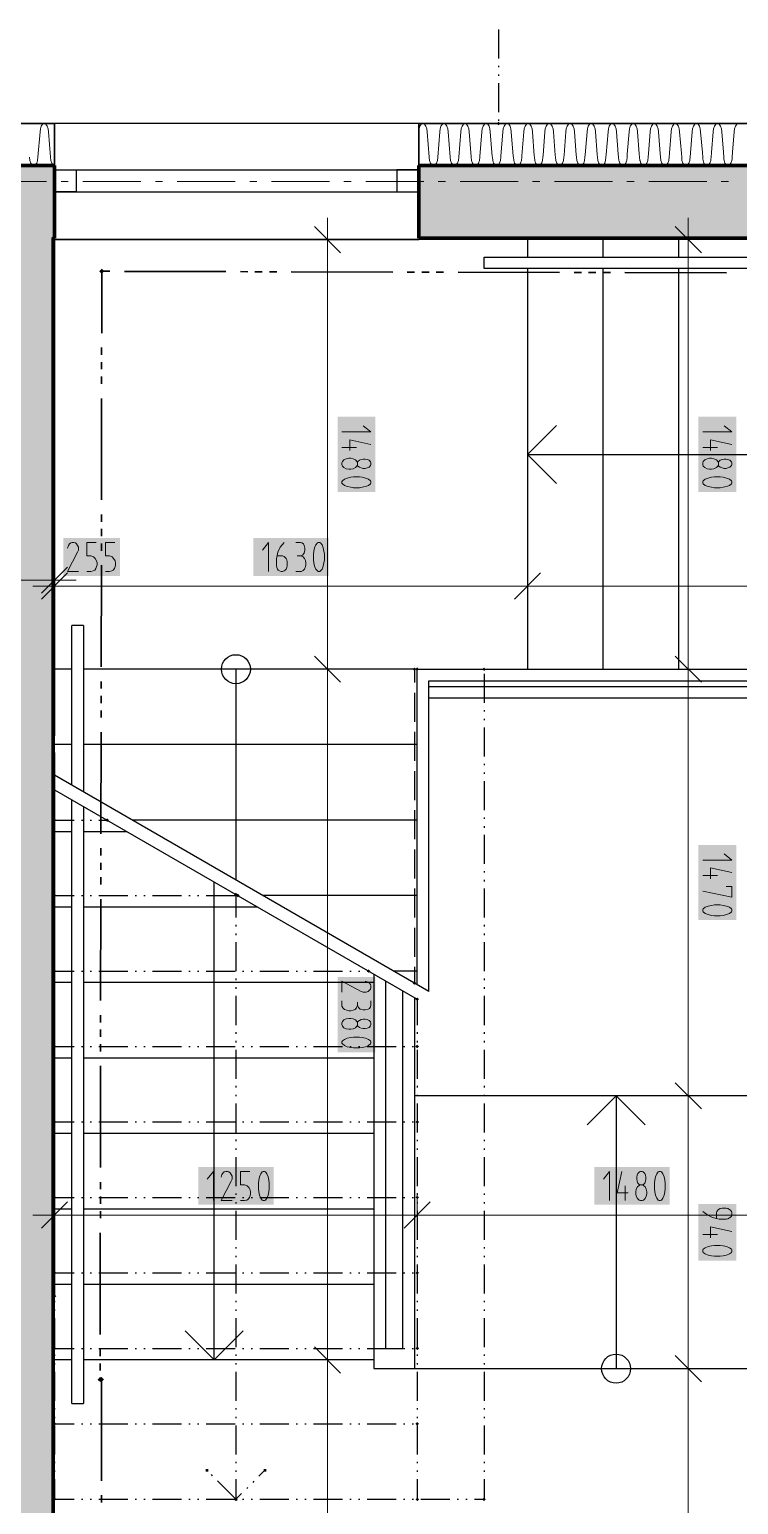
# Model space of a CAD drawing. Header units: millimetres. Extents: x 0 to 594, y 0 to 420.
# Drawn here: x 387 to 406.86, y 262.59 to 303.88 of the extents above; entities that cross this region are included whole.
import ezdxf

# ---------------------------------------------------------------- set-up
doc = ezdxf.new("R2010")
doc.units = ezdxf.units.MM
doc.header["$LTSCALE"] = 8
for name, color, linetype in [('PDF_Dokresleni nad rovinou rezu', 7, 'Continuous'), ('PDF_Koty delkove', 7, 'Continuous'), ('PDF_Okna', 7, 'Continuous'), ('PDF_Osy hlavni', 7, 'Continuous'), ('PDF_Pozarni useky', 3, 'Continuous'), ('PDF_Schody 2D', 7, 'Continuous'), ('PDF_Steny obvodove nosne', 7, 'Continuous'), ('PDF_Zatepleni', 7, 'Continuous')]:
    doc.layers.add(name, color=color, linetype=linetype)

msp = doc.modelspace()

# ---------------------------------------------------------------- linework, layer by layer
at = {"layer": 'PDF_Dokresleni nad rovinou rezu', "lineweight": 25}
for points in [[(400.139, 303.884), (400.139, 303.071)], [(400.139, 302.868), (400.139, 302.827)], [(400.139, 302.624), (400.139, 302.584)], [(400.139, 302.381), (400.139, 301.568)], [(400.139, 301.365), (400.139, 301.324)]]:
    msp.add_lwpolyline(points, dxfattribs=at)
at = {"layer": 'PDF_Dokresleni nad rovinou rezu', "lineweight": 25, "transparency": 33554559}
msp.add_solid([(400.139, 301.302), (400.19, 301.251), (400.088, 301.251), (400.139, 301.2)], dxfattribs=at)
at = {"layer": 'PDF_Koty delkove', "lineweight": 18}
for points in [[(395.348, 298), (395.348, 298.61)], [(405.454, 298), (405.454, 298.61)], [(394.982, 298.366), (395.713, 297.635)], [(405.089, 298.366), (405.82, 297.635)], [(394.738, 298), (395.348, 298), (395.957, 298)], [(395.348, 298), (395.348, 293.424), (395.348, 285.973), (395.348, 283.369), (395.348, 266.632), (395.348, 255.35), (395.348, 249.079)], [(404.845, 298), (405.454, 298), (406.064, 298)], [(405.454, 298), (405.454, 293.421), (405.454, 285.973), (405.454, 274.027), (405.454, 266.389), (405.454, 249.486), (405.454, 247.82), (405.454, 247.292)], [(395.754, 292.615), (396.567, 292.615), (396.351, 292.788)], [(395.971, 292.095), (395.971, 292.398), (396.567, 292.268)], [(405.861, 292.615), (406.673, 292.615), (406.457, 292.788)], [(406.078, 292.095), (406.078, 292.398), (406.673, 292.268)], [(395.754, 292.181), (396.16, 292.181)], [(405.861, 292.181), (406.267, 292.181)], [(395.768, 291.791), (395.754, 291.748), (395.754, 291.705), (395.768, 291.661), (395.809, 291.618), (395.877, 291.586), (395.944, 291.575)], [(395.944, 291.575), (395.999, 291.575), (396.066, 291.586), (396.134, 291.618), (396.174, 291.661), (396.188, 291.683), (396.188, 291.77), (396.174, 291.791), (396.134, 291.835), (396.066, 291.867), (395.999, 291.878), (395.944, 291.878), (395.877, 291.867), (395.809, 291.835), (395.768, 291.791)], [(396.188, 291.77), (396.202, 291.791), (396.242, 291.824), (396.296, 291.845), (396.351, 291.856), (396.405, 291.856), (396.459, 291.845), (396.513, 291.824), (396.554, 291.78), (396.567, 291.748), (396.567, 291.705), (396.554, 291.672), (396.513, 291.629), (396.459, 291.607), (396.405, 291.596), (396.351, 291.596), (396.296, 291.607), (396.242, 291.629), (396.202, 291.661), (396.188, 291.683)], [(406.403, 291.845), (406.457, 291.856), (406.512, 291.856), (406.565, 291.845), (406.62, 291.824), (406.66, 291.78), (406.673, 291.748), (406.673, 291.705), (406.66, 291.672), (406.62, 291.629), (406.565, 291.607), (406.512, 291.596), (406.457, 291.596), (406.403, 291.607), (406.349, 291.629), (406.308, 291.661), (406.295, 291.683)], [(406.295, 291.77), (406.308, 291.791), (406.349, 291.824), (406.403, 291.845)], [(388.288, 289.508), (388.245, 289.521), (388.202, 289.521), (388.158, 289.508), (388.126, 289.481), (388.093, 289.44), (388.071, 289.36)], [(388.375, 288.709), (388.071, 288.709), (388.353, 289.251), (388.375, 289.305), (388.375, 289.386), (388.353, 289.44), (388.321, 289.481), (388.288, 289.508)], [(388.874, 289.521), (388.614, 289.521), (388.614, 289.143), (388.722, 289.143), (388.797, 289.115), (388.841, 289.074), (388.884, 289.007), (388.895, 288.953), (388.895, 288.899), (388.884, 288.844), (388.863, 288.791), (388.83, 288.75), (388.787, 288.723), (388.722, 288.709), (388.614, 288.709)], [(389.394, 289.521), (389.134, 289.521), (389.134, 289.143), (389.242, 289.143), (389.318, 289.115), (389.361, 289.074), (389.404, 289.007), (389.415, 288.953), (389.415, 288.899), (389.404, 288.844), (389.383, 288.791), (389.35, 288.75), (389.307, 288.723), (389.242, 288.709), (389.134, 288.709)], [(393.7, 288.709), (393.7, 289.521), (393.527, 289.305)], [(393.939, 289.143), (394.09, 289.143), (394.134, 289.129), (394.167, 289.102), (394.188, 289.074), (394.209, 289.035), (394.22, 288.98), (394.22, 288.872), (394.209, 288.818), (394.188, 288.777), (394.167, 288.75), (394.134, 288.723), (394.09, 288.709), (394.048, 288.709), (394.004, 288.723), (393.971, 288.75), (393.95, 288.777), (393.928, 288.818), (393.917, 288.872), (393.917, 289.061), (393.96, 289.251), (394.025, 289.386), (394.134, 289.521)], [(394.459, 289.521), (394.589, 289.521), (394.633, 289.508), (394.676, 289.481), (394.698, 289.44)], [(394.459, 288.709), (394.611, 288.709), (394.665, 288.736), (394.708, 288.777), (394.73, 288.844), (394.741, 288.899), (394.741, 288.953), (394.73, 289.021), (394.708, 289.074), (394.665, 289.115), (394.589, 289.143)], [(394.698, 289.44), (394.719, 289.36), (394.719, 289.305), (394.698, 289.224), (394.654, 289.169), (394.589, 289.143), (394.503, 289.143)], [(387.34, 288.099), (388.071, 288.831)], [(387.706, 287.855), (387.706, 288.465), (387.706, 289.074)], [(387.706, 287.693), (387.706, 288.302), (387.706, 288.912)], [(400.952, 287.693), (400.952, 288.302), (400.952, 288.912)], [(369.381, 288.465), (380.514, 288.465), (381.042, 288.465), (381.855, 288.465), (385.633, 288.465), (387.706, 288.465)], [(387.706, 288.302), (387.096, 288.302)], [(387.34, 287.937), (388.071, 288.668)], [(387.706, 288.465), (388.315, 288.465)], [(387.706, 288.302), (400.952, 288.302), (419.967, 288.302), (435.082, 288.302), (435.733, 288.302), (454.423, 288.302), (459.137, 288.302)], [(400.586, 287.937), (401.317, 288.668)], [(394.982, 286.339), (395.713, 285.608)], [(405.089, 286.339), (405.82, 285.608)], [(394.738, 285.973), (395.348, 285.973), (395.957, 285.973)], [(404.845, 285.973), (405.454, 285.973), (406.064, 285.973)], [(405.861, 280.629), (406.673, 280.629), (406.457, 280.801)], [(405.861, 280.195), (406.267, 280.195)], [(406.078, 280.108), (406.078, 280.412), (406.673, 280.281)], [(406.512, 279.892), (406.673, 279.892), (406.673, 279.588), (405.861, 279.761)], [(406.429, 279.079), (406.525, 279.101), (406.606, 279.133), (406.66, 279.176), (406.673, 279.198), (406.673, 279.241), (406.66, 279.263), (406.606, 279.306), (406.525, 279.339), (406.429, 279.361), (406.349, 279.372), (406.186, 279.372), (406.105, 279.361), (406.01, 279.339), (405.929, 279.306), (405.874, 279.263), (405.861, 279.241), (405.861, 279.198), (405.874, 279.176), (405.929, 279.133), (406.01, 279.101), (406.105, 279.079), (406.186, 279.068)], [(406.186, 279.068), (406.349, 279.068), (406.429, 279.079)], [(395.754, 276.931), (395.754, 277.235)], [(395.754, 277.235), (396.296, 276.952), (396.351, 276.931), (396.432, 276.931), (396.485, 276.952), (396.526, 276.985), (396.554, 277.017), (396.567, 277.061), (396.567, 277.104), (396.554, 277.148), (396.526, 277.18), (396.485, 277.213), (396.405, 277.235)], [(395.754, 276.692), (395.754, 276.541), (395.782, 276.487), (395.822, 276.443), (395.89, 276.422), (395.944, 276.411), (395.999, 276.411), (396.066, 276.422), (396.12, 276.443), (396.16, 276.487), (396.188, 276.562)], [(396.567, 276.692), (396.567, 276.562), (396.554, 276.519), (396.526, 276.476), (396.485, 276.454), (396.405, 276.432), (396.351, 276.432), (396.269, 276.454), (396.215, 276.497), (396.188, 276.562), (396.188, 276.649)], [(395.944, 275.891), (395.999, 275.891), (396.066, 275.902), (396.134, 275.934), (396.174, 275.977), (396.188, 275.999), (396.188, 276.086), (396.174, 276.107), (396.134, 276.151), (396.066, 276.183), (395.999, 276.194), (395.944, 276.194), (395.877, 276.183), (395.809, 276.151), (395.768, 276.107), (395.754, 276.064), (395.754, 276.021), (395.768, 275.977), (395.809, 275.934)], [(395.809, 275.934), (395.877, 275.902), (395.944, 275.891)], [(396.188, 276.086), (396.202, 276.107), (396.242, 276.14), (396.296, 276.161), (396.351, 276.172), (396.405, 276.172), (396.459, 276.161), (396.513, 276.14), (396.554, 276.096), (396.567, 276.064), (396.567, 276.021), (396.554, 275.988), (396.513, 275.945), (396.459, 275.923), (396.405, 275.912), (396.351, 275.912), (396.296, 275.923), (396.242, 275.945), (396.202, 275.977), (396.188, 275.999)], [(405.089, 274.393), (405.82, 273.662)], [(404.845, 274.027), (405.454, 274.027), (406.064, 274.027)], [(392.156, 271.098), (392.156, 271.91), (391.983, 271.694)], [(392.676, 271.098), (392.373, 271.098), (392.655, 271.64), (392.676, 271.694), (392.676, 271.775), (392.655, 271.829), (392.623, 271.87), (392.59, 271.897), (392.546, 271.91), (392.504, 271.91), (392.46, 271.897), (392.428, 271.87)], [(392.428, 271.87), (392.395, 271.829), (392.373, 271.749)], [(393.175, 271.91), (392.915, 271.91), (392.915, 271.532), (393.024, 271.532), (393.099, 271.504), (393.143, 271.463), (393.186, 271.396), (393.197, 271.342), (393.197, 271.288), (393.186, 271.233), (393.164, 271.18), (393.132, 271.139), (393.089, 271.111), (393.024, 271.098), (392.915, 271.098)], [(403.249, 271.098), (403.249, 271.91), (403.076, 271.694)], [(403.769, 271.315), (403.465, 271.315), (403.596, 271.91)], [(404.094, 271.532), (404.073, 271.545), (404.04, 271.586), (404.019, 271.64), (404.008, 271.694), (404.008, 271.749), (404.019, 271.802), (404.04, 271.857), (404.084, 271.897), (404.116, 271.91), (404.159, 271.91), (404.192, 271.897), (404.235, 271.857), (404.257, 271.802), (404.268, 271.749), (404.268, 271.694), (404.257, 271.64), (404.235, 271.586), (404.203, 271.545), (404.181, 271.532)], [(404.809, 271.424), (404.809, 271.586), (404.798, 271.666), (404.777, 271.762), (404.744, 271.843), (404.701, 271.897), (404.679, 271.91), (404.636, 271.91), (404.614, 271.897), (404.571, 271.843), (404.539, 271.762), (404.517, 271.666), (404.506, 271.586), (404.506, 271.424), (404.517, 271.342), (404.539, 271.247), (404.571, 271.166)], [(403.683, 271.098), (403.683, 271.504)], [(404.289, 271.288), (404.289, 271.342), (404.278, 271.41), (404.246, 271.477), (404.203, 271.518), (404.181, 271.532), (404.094, 271.532), (404.073, 271.518), (404.029, 271.477), (403.997, 271.41), (403.985, 271.342), (403.985, 271.288), (403.997, 271.22), (404.029, 271.152), (404.073, 271.111), (404.116, 271.098), (404.159, 271.098), (404.203, 271.111), (404.246, 271.152), (404.278, 271.22), (404.289, 271.288)], [(404.571, 271.166), (404.614, 271.111), (404.636, 271.098), (404.679, 271.098), (404.701, 271.111), (404.744, 271.166), (404.777, 271.247), (404.798, 271.342), (404.809, 271.424)], [(387.34, 270.326), (388.071, 271.057)], [(387.706, 270.082), (387.706, 270.691), (387.706, 271.301)], [(397.498, 270.326), (398.229, 271.057)], [(397.864, 270.082), (397.864, 270.691), (397.864, 271.301)], [(387.706, 270.691), (387.096, 270.691)], [(387.706, 270.691), (397.864, 270.691), (409.891, 270.691), (411.963, 270.691), (421.877, 270.691), (423.096, 270.691), (429.841, 270.691), (431.101, 270.691), (435.733, 270.691)], [(405.861, 270.793), (405.996, 270.684), (406.132, 270.619), (406.321, 270.576), (406.512, 270.576), (406.565, 270.587), (406.606, 270.609), (406.633, 270.63), (406.66, 270.663), (406.673, 270.706), (406.673, 270.749), (406.66, 270.793), (406.633, 270.825), (406.606, 270.847), (406.565, 270.869), (406.512, 270.88), (406.403, 270.88), (406.349, 270.869), (406.295, 270.847), (406.254, 270.793), (406.24, 270.749), (406.24, 270.598)], [(405.861, 270.143), (406.267, 270.143)], [(406.078, 270.056), (406.078, 270.36), (406.673, 270.229)], [(406.606, 269.601), (406.66, 269.644), (406.673, 269.666), (406.673, 269.709), (406.66, 269.731), (406.606, 269.774), (406.525, 269.806), (406.429, 269.829), (406.349, 269.84), (406.186, 269.84), (406.105, 269.829), (406.01, 269.806), (405.929, 269.774), (405.874, 269.731), (405.861, 269.709), (405.861, 269.666), (405.874, 269.644), (405.929, 269.601), (406.01, 269.569), (406.105, 269.547), (406.186, 269.536)], [(406.186, 269.536), (406.349, 269.536), (406.429, 269.547), (406.525, 269.569), (406.606, 269.601)], [(394.982, 266.998), (395.713, 266.267)], [(394.738, 266.632), (395.348, 266.632), (395.957, 266.632)], [(404.845, 266.389), (405.454, 266.389), (406.064, 266.389)], [(405.089, 266.754), (405.82, 266.023)]]:
    msp.add_lwpolyline(points, dxfattribs=at)
for points in [[(406.051, 291.575), (406.105, 291.575), (406.173, 291.586), (406.24, 291.618), (406.281, 291.661), (406.295, 291.683), (406.295, 291.77), (406.281, 291.791), (406.24, 291.835), (406.173, 291.867), (406.105, 291.878), (406.051, 291.878), (405.983, 291.867), (405.915, 291.835), (405.874, 291.791), (405.861, 291.748), (405.861, 291.705), (405.874, 291.661), (405.915, 291.618), (405.983, 291.586)], [(396.08, 291.055), (396.242, 291.055), (396.323, 291.066), (396.418, 291.087), (396.499, 291.12), (396.554, 291.163), (396.567, 291.185), (396.567, 291.228), (396.554, 291.25), (396.499, 291.293), (396.418, 291.325), (396.323, 291.347), (396.242, 291.358), (396.08, 291.358), (395.999, 291.347), (395.904, 291.325), (395.822, 291.293), (395.768, 291.25), (395.754, 291.228), (395.754, 291.185), (395.768, 291.163), (395.822, 291.12), (395.904, 291.087), (395.999, 291.066)], [(406.186, 291.055), (406.349, 291.055), (406.429, 291.066), (406.525, 291.087), (406.606, 291.12), (406.66, 291.163), (406.673, 291.185), (406.673, 291.228), (406.66, 291.25), (406.606, 291.293), (406.525, 291.325), (406.429, 291.347), (406.349, 291.358), (406.186, 291.358), (406.105, 291.347), (406.01, 291.325), (405.929, 291.293), (405.874, 291.25), (405.861, 291.228), (405.861, 291.185), (405.874, 291.163), (405.929, 291.12), (406.01, 291.087), (406.105, 291.066)], [(395.261, 289.035), (395.261, 289.197), (395.25, 289.278), (395.228, 289.373), (395.196, 289.454), (395.153, 289.508), (395.131, 289.521), (395.088, 289.521), (395.066, 289.508), (395.023, 289.454), (394.99, 289.373), (394.968, 289.278), (394.957, 289.197), (394.957, 289.035), (394.968, 288.953), (394.99, 288.858), (395.023, 288.777), (395.066, 288.723), (395.088, 288.709), (395.131, 288.709), (395.153, 288.723), (395.196, 288.777), (395.228, 288.858), (395.25, 288.953)], [(396.08, 275.371), (396.242, 275.371), (396.323, 275.382), (396.418, 275.403), (396.499, 275.436), (396.554, 275.479), (396.567, 275.501), (396.567, 275.544), (396.554, 275.566), (396.499, 275.609), (396.418, 275.641), (396.323, 275.663), (396.242, 275.674), (396.08, 275.674), (395.999, 275.663), (395.904, 275.641), (395.822, 275.609), (395.768, 275.566), (395.754, 275.544), (395.754, 275.501), (395.768, 275.479), (395.822, 275.436), (395.904, 275.403), (395.999, 275.382)], [(393.717, 271.424), (393.717, 271.586), (393.706, 271.666), (393.684, 271.762), (393.652, 271.843), (393.609, 271.897), (393.587, 271.91), (393.544, 271.91), (393.522, 271.897), (393.479, 271.843), (393.446, 271.762), (393.424, 271.666), (393.413, 271.586), (393.413, 271.424), (393.424, 271.342), (393.446, 271.247), (393.479, 271.166), (393.522, 271.111), (393.544, 271.098), (393.587, 271.098), (393.609, 271.111), (393.652, 271.166), (393.684, 271.247), (393.706, 271.342)]]:
    msp.add_lwpolyline(points, close=True, dxfattribs=at)
at = {"layer": 'PDF_Koty delkove', "color": 7, "lineweight": 18, "true_color": 0xffffff, "transparency": 33554559}
for points in [[(395.632, 293.04), (395.632, 290.933), (396.689, 293.04), (396.689, 290.933)], [(405.739, 293.04), (405.739, 290.933), (406.795, 293.04), (406.795, 290.933)], [(387.949, 288.587), (389.537, 288.587), (387.949, 289.643), (389.537, 289.643)], [(393.275, 288.587), (395.382, 288.587), (393.275, 289.643), (395.382, 289.643)], [(405.739, 281.054), (405.739, 278.947), (406.795, 281.054), (406.795, 278.947)], [(395.632, 277.357), (395.632, 275.249), (396.689, 277.357), (396.689, 275.249)], [(391.731, 270.976), (393.838, 270.976), (391.731, 272.032), (393.838, 272.032)], [(402.823, 270.976), (404.931, 270.976), (402.823, 272.032), (404.931, 272.032)], [(405.739, 271.002), (405.739, 269.414), (406.795, 271.002), (406.795, 269.414)]]:
    msp.add_solid(points, dxfattribs=at)
at = {"layer": 'PDF_Okna', "lineweight": 25}
for points in [[(397.904, 301.251), (387.706, 301.251)], [(387.706, 299.951), (397.904, 299.951)], [(387.706, 299.341), (397.904, 299.341)], [(387.706, 298), (397.904, 298)]]:
    msp.add_lwpolyline(points, dxfattribs=at)
for points in [[(387.706, 299.951), (388.315, 299.951), (388.315, 299.341), (387.706, 299.341)], [(397.904, 299.951), (397.295, 299.951), (397.295, 299.341), (397.904, 299.341)]]:
    msp.add_lwpolyline(points, close=True, dxfattribs=at)
at = {"layer": 'PDF_Osy hlavni', "lineweight": 18}
for points in [[(385.857, 299.626), (387.482, 299.626)], [(387.888, 299.626), (388.091, 299.626)], [(388.498, 299.626), (390.123, 299.626)], [(390.529, 299.626), (390.732, 299.626)], [(391.139, 299.626), (392.764, 299.626)], [(393.17, 299.626), (393.373, 299.626)], [(393.78, 299.626), (395.405, 299.626)], [(395.811, 299.626), (396.015, 299.626)], [(396.421, 299.626), (398.046, 299.626)], [(398.452, 299.626), (398.656, 299.626)], [(399.062, 299.626), (400.687, 299.626)], [(401.094, 299.626), (401.297, 299.626)], [(401.703, 299.626), (403.328, 299.626)], [(403.735, 299.626), (403.938, 299.626)], [(404.344, 299.626), (405.969, 299.626)], [(406.376, 299.626), (406.579, 299.626)]]:
    msp.add_lwpolyline(points, dxfattribs=at)
at = {"layer": 'PDF_Pozarni useky', "lineweight": 35}
for points in [[(389.029, 297.113), (389.026, 295.385)], [(389.052, 297.113), (389.255, 297.113)], [(389.661, 297.112), (392.505, 297.105)], [(392.912, 297.104), (393.115, 297.103)], [(393.318, 297.103), (393.521, 297.102)], [(393.724, 297.102), (393.928, 297.101)], [(394.334, 297.1), (397.178, 297.093)], [(397.584, 297.092), (397.788, 297.092)], [(397.991, 297.091), (398.194, 297.091)], [(398.397, 297.09), (398.6, 297.09)], [(399.006, 297.089), (401.851, 297.081)], [(402.257, 297.08), (402.46, 297.08)], [(402.663, 297.079), (402.866, 297.079)], [(403.07, 297.078), (403.273, 297.078)], [(403.679, 297.077), (406.523, 297.07)], [(389.025, 294.978), (389.025, 294.775)], [(389.025, 294.572), (389.025, 294.369)], [(389.024, 294.166), (389.024, 293.962)], [(389.023, 293.556), (389.019, 290.712)], [(389.018, 290.306), (389.018, 290.102)], [(389.018, 289.899), (389.017, 289.696)], [(389.017, 289.493), (389.017, 289.29)], [(389.016, 288.883), (389.012, 286.039)], [(389.011, 285.633), (389.011, 285.43)], [(389.01, 285.227), (389.01, 285.023)], [(389.01, 284.82), (389.009, 284.617)], [(389.009, 284.211), (389.004, 281.367)], [(389.004, 280.96), (389.003, 280.757)], [(389.003, 280.554), (389.003, 280.351)], [(389.003, 280.148), (389.002, 279.944)], [(389.002, 279.538), (388.997, 276.694)], [(388.997, 276.288), (388.996, 276.084)], [(388.996, 275.881), (388.996, 275.678)], [(388.995, 275.475), (388.995, 275.272)], [(388.994, 274.865), (388.99, 272.021)], [(388.989, 271.615), (388.989, 271.412)], [(388.989, 271.209), (388.988, 271.005)], [(388.988, 270.802), (388.988, 270.599)], [(388.987, 270.193), (388.983, 267.349)], [(388.982, 266.942), (388.982, 266.739)], [(388.981, 266.536), (388.981, 266.333)], [(388.981, 266.13), (388.981, 266.084)], [(389.016, 263.252), (389.016, 266.086), (388.981, 266.084)], [(389.016, 262.846), (389.016, 262.643)]]:
    msp.add_lwpolyline(points, dxfattribs=at)
at = {"layer": 'PDF_Pozarni useky', "lineweight": 35, "transparency": 33554559}
for points in [[(388.958, 297.114), (389.029, 297.184), (389.029, 297.042), (389.1, 297.113)], [(389.029, 297.184), (389.1, 297.113), (388.958, 297.113), (389.029, 297.042)], [(388.981, 266.155), (389.052, 266.084), (388.91, 266.084), (388.981, 266.013)], [(389.052, 266.088), (388.985, 266.013), (388.977, 266.155), (388.91, 266.08)], [(389.016, 266.157), (389.087, 266.086), (388.944, 266.086), (389.016, 266.015)], [(389.087, 266.09), (389.02, 266.015), (389.011, 266.157), (388.945, 266.082)]]:
    msp.add_solid(points, dxfattribs=at)
at = {"layer": 'PDF_Schody 2D', "lineweight": 25}
for points in [[(419.967, 298), (387.706, 298), (387.706, 284.109)], [(400.952, 298), (400.952, 297.513)], [(403.064, 298), (403.064, 297.513)], [(405.177, 298), (405.177, 297.513)], [(400.952, 297.198), (400.952, 285.973)], [(403.064, 297.197), (403.064, 285.973)], [(405.177, 297.195), (405.177, 285.973)], [(400.952, 291.987), (401.764, 292.799)], [(401.764, 291.174), (400.952, 291.987), (419.967, 291.987)], [(388.518, 287.192), (388.193, 287.192)], [(388.193, 282.723), (388.193, 287.192)], [(388.518, 287.192), (388.518, 282.536)], [(388.193, 285.973), (387.706, 285.973)], [(397.864, 285.973), (388.518, 285.973)], [(392.785, 285.973), (392.785, 280.072)], [(397.782, 285.973), (397.782, 285.6)], [(397.864, 277.14), (397.864, 285.973), (418.423, 285.973), (421.186, 285.973)], [(397.965, 285.973), (398.777, 285.973)], [(398.981, 285.973), (399.021, 285.973)], [(399.224, 285.973), (399.265, 285.973)], [(399.468, 285.973), (399.733, 285.973)], [(399.733, 285.843), (399.733, 285.031)], [(398.189, 276.952), (398.189, 285.648), (421.186, 285.648)], [(419.724, 285.161), (398.189, 285.161), (398.189, 285.486), (419.724, 285.486), (419.724, 285.161)], [(397.782, 285.315), (397.782, 284.502)], [(399.733, 284.828), (399.733, 284.787)], [(399.733, 284.584), (399.733, 284.543)], [(397.782, 284.218), (397.782, 283.405)], [(399.733, 284.34), (399.733, 283.527)], [(388.193, 283.86), (387.706, 283.86)], [(397.864, 283.86), (388.518, 283.86)], [(387.706, 283.64), (387.706, 268.42)], [(399.733, 283.324), (399.733, 283.284)], [(398.189, 276.952), (387.706, 283.005)], [(397.782, 283.121), (397.782, 282.308)], [(399.733, 283.08), (399.733, 283.04)], [(387.706, 282.598), (397.864, 276.734), (397.864, 276.01)], [(399.733, 282.837), (399.733, 282.024)], [(388.193, 265.413), (388.193, 282.32)], [(388.518, 282.129), (388.518, 265.413)], [(387.706, 281.747), (388.254, 281.747)], [(388.457, 281.747), (388.498, 281.747)], [(388.701, 281.747), (388.741, 281.747)], [(388.945, 281.747), (389.179, 281.747)], [(397.864, 281.747), (389.883, 281.747)], [(397.782, 282.024), (397.782, 281.211)], [(399.733, 281.821), (399.733, 281.78)], [(388.193, 281.422), (387.706, 281.422)], [(389.742, 281.422), (388.518, 281.422)], [(399.733, 281.577), (399.733, 281.536)], [(399.733, 281.333), (399.733, 280.521)], [(397.782, 280.927), (397.782, 280.114)], [(392.988, 267.445), (392.175, 266.632), (392.175, 280.018)], [(399.733, 280.317), (399.733, 280.277)], [(399.733, 280.074), (399.733, 280.033)], [(387.706, 279.635), (388.254, 279.635)], [(388.457, 279.635), (388.498, 279.635)], [(388.701, 279.635), (388.741, 279.635)], [(388.945, 279.635), (389.757, 279.635)], [(389.96, 279.635), (390.001, 279.635)], [(390.204, 279.635), (390.245, 279.635)], [(390.448, 279.635), (391.261, 279.635)], [(391.464, 279.635), (391.504, 279.635)], [(391.708, 279.635), (391.748, 279.635)], [(391.951, 279.635), (392.764, 279.635)], [(392.785, 279.666), (392.785, 279.017)], [(397.864, 279.635), (393.543, 279.635)], [(397.782, 279.83), (397.782, 279.017)], [(399.733, 279.83), (399.733, 279.017)], [(388.193, 279.31), (387.706, 279.31)], [(393.402, 279.31), (388.518, 279.31)], [(392.785, 278.814), (392.785, 278.773)], [(399.733, 278.814), (399.733, 278.773)], [(392.785, 278.57), (392.785, 278.53)], [(397.782, 278.733), (397.782, 277.92)], [(399.733, 278.57), (399.733, 278.53)], [(392.785, 278.326), (392.785, 277.514)], [(399.733, 278.326), (399.733, 277.514)], [(397.782, 277.636), (397.782, 277.187)], [(387.706, 277.522), (388.254, 277.522)], [(388.193, 277.197), (387.706, 277.197)], [(388.457, 277.522), (388.498, 277.522)], [(396.645, 277.197), (388.518, 277.197)], [(388.701, 277.522), (388.741, 277.522)], [(388.945, 277.522), (389.757, 277.522)], [(389.96, 277.522), (390.001, 277.522)], [(390.204, 277.522), (390.245, 277.522)], [(390.448, 277.522), (391.261, 277.522)], [(391.464, 277.522), (391.504, 277.522)], [(391.708, 277.522), (391.748, 277.522)], [(391.951, 277.522), (392.764, 277.522)], [(392.785, 277.311), (392.785, 277.27)], [(392.967, 277.522), (393.008, 277.522)], [(393.211, 277.522), (393.252, 277.522)], [(393.455, 277.522), (394.267, 277.522)], [(394.471, 277.522), (394.511, 277.522)], [(394.714, 277.522), (394.755, 277.522)], [(394.958, 277.522), (395.771, 277.522)], [(395.974, 277.522), (396.015, 277.522)], [(396.218, 277.522), (396.258, 277.522)], [(396.461, 277.522), (396.499, 277.522)], [(396.645, 277.437), (396.645, 266.389), (409.078, 266.389)], [(396.97, 277.25), (396.97, 266.957), (397.457, 266.957), (397.457, 276.968)], [(397.864, 277.522), (397.202, 277.522)], [(399.733, 277.311), (399.733, 277.27)], [(392.785, 277.067), (392.785, 277.026)], [(392.785, 276.823), (392.785, 276.01)], [(397.782, 276.781), (397.782, 266.632)], [(399.733, 277.067), (399.733, 277.026)], [(399.733, 276.823), (399.733, 276.01)], [(392.785, 275.807), (392.785, 275.767)], [(392.785, 275.563), (392.785, 275.523)], [(397.864, 275.807), (397.864, 275.767)], [(397.864, 275.563), (397.864, 275.523)], [(399.733, 275.807), (399.733, 275.767)], [(399.733, 275.563), (399.733, 275.523)], [(387.706, 275.409), (388.254, 275.409)], [(388.193, 275.084), (387.706, 275.084)], [(388.457, 275.409), (388.498, 275.409)], [(396.645, 275.084), (388.518, 275.084)], [(388.701, 275.409), (388.741, 275.409)], [(388.945, 275.409), (389.757, 275.409)], [(389.96, 275.409), (390.001, 275.409)], [(390.204, 275.409), (390.245, 275.409)], [(390.448, 275.409), (391.261, 275.409)], [(391.464, 275.409), (391.504, 275.409)], [(391.708, 275.409), (391.748, 275.409)], [(391.951, 275.409), (392.764, 275.409)], [(392.785, 275.32), (392.785, 274.507)], [(392.967, 275.409), (393.008, 275.409)], [(393.211, 275.409), (393.252, 275.409)], [(393.455, 275.409), (394.267, 275.409)], [(394.471, 275.409), (394.511, 275.409)], [(394.714, 275.409), (394.755, 275.409)], [(394.958, 275.409), (395.771, 275.409)], [(395.974, 275.409), (396.015, 275.409)], [(396.218, 275.409), (396.258, 275.409)], [(396.461, 275.409), (397.274, 275.409)], [(397.477, 275.409), (397.518, 275.409)], [(397.721, 275.409), (397.762, 275.409)], [(397.864, 275.32), (397.864, 274.507)], [(399.733, 275.32), (399.733, 274.507)], [(392.785, 274.304), (392.785, 274.263)], [(397.864, 274.304), (397.864, 274.263)], [(399.733, 274.304), (399.733, 274.263)], [(392.785, 274.06), (392.785, 274.019)], [(392.785, 273.816), (392.785, 273.004)], [(409.078, 274.027), (397.782, 274.027)], [(397.864, 274.06), (397.864, 274.019)], [(397.864, 273.816), (397.864, 273.004)], [(399.733, 274.06), (399.733, 274.019)], [(399.733, 273.816), (399.733, 273.004)], [(403.43, 274.027), (402.618, 273.215)], [(404.243, 273.215), (403.43, 274.027), (403.43, 266.389)], [(387.706, 273.296), (388.254, 273.296)], [(388.457, 273.296), (388.498, 273.296)], [(388.701, 273.296), (388.741, 273.296)], [(388.945, 273.296), (389.757, 273.296)], [(389.96, 273.296), (390.001, 273.296)], [(390.204, 273.296), (390.245, 273.296)], [(390.448, 273.296), (391.261, 273.296)], [(391.464, 273.296), (391.504, 273.296)], [(391.708, 273.296), (391.748, 273.296)], [(391.951, 273.296), (392.764, 273.296)], [(392.967, 273.296), (393.008, 273.296)], [(393.211, 273.296), (393.252, 273.296)], [(393.455, 273.296), (394.267, 273.296)], [(394.471, 273.296), (394.511, 273.296)], [(394.714, 273.296), (394.755, 273.296)], [(394.958, 273.296), (395.771, 273.296)], [(395.974, 273.296), (396.015, 273.296)], [(396.218, 273.296), (396.258, 273.296)], [(396.461, 273.296), (397.274, 273.296)], [(397.477, 273.296), (397.518, 273.296)], [(397.721, 273.296), (397.762, 273.296)], [(388.193, 272.971), (387.706, 272.971)], [(396.645, 272.971), (388.518, 272.971)], [(392.785, 272.801), (392.785, 272.76)], [(397.864, 272.8), (397.864, 272.76)], [(399.733, 272.8), (399.733, 272.76)], [(392.785, 272.557), (392.785, 272.516)], [(392.785, 272.313), (392.785, 271.5)], [(397.864, 272.557), (397.864, 272.516)], [(397.864, 272.313), (397.864, 271.5)], [(399.733, 272.557), (399.733, 272.516)], [(399.733, 272.313), (399.733, 271.5)], [(387.706, 271.183), (388.254, 271.183)], [(388.457, 271.183), (388.498, 271.183)], [(388.701, 271.183), (388.741, 271.183)], [(388.945, 271.183), (389.757, 271.183)], [(389.96, 271.183), (390.001, 271.183)], [(390.204, 271.183), (390.245, 271.183)], [(390.448, 271.183), (391.261, 271.183)], [(391.464, 271.183), (391.504, 271.183)], [(391.708, 271.183), (391.748, 271.183)], [(391.951, 271.183), (392.764, 271.183)], [(392.785, 271.297), (392.785, 271.257)], [(392.785, 271.053), (392.785, 271.013)], [(392.967, 271.183), (393.008, 271.183)], [(393.211, 271.183), (393.252, 271.183)], [(393.455, 271.183), (394.267, 271.183)], [(394.471, 271.183), (394.511, 271.183)], [(394.714, 271.183), (394.755, 271.183)], [(394.958, 271.183), (395.771, 271.183)], [(395.974, 271.183), (396.015, 271.183)], [(396.218, 271.183), (396.258, 271.183)], [(396.461, 271.183), (397.274, 271.183)], [(397.477, 271.183), (397.518, 271.183)], [(397.721, 271.183), (397.762, 271.183)], [(397.864, 271.297), (397.864, 271.256)], [(397.864, 271.053), (397.864, 271.013)], [(399.733, 271.297), (399.733, 271.256)], [(399.733, 271.053), (399.733, 271.013)], [(388.193, 270.858), (387.706, 270.858)], [(396.645, 270.858), (388.518, 270.858)], [(392.785, 270.81), (392.785, 269.997)], [(397.864, 270.81), (397.864, 269.997)], [(399.733, 270.81), (399.733, 269.997)], [(392.785, 269.794), (392.785, 269.753)], [(397.864, 269.794), (397.864, 269.753)], [(399.733, 269.794), (399.733, 269.753)], [(392.785, 269.55), (392.785, 269.509)], [(392.785, 269.306), (392.785, 268.494)], [(397.864, 269.55), (397.864, 269.509)], [(397.864, 269.306), (397.864, 268.494)], [(399.733, 269.55), (399.733, 269.509)], [(399.733, 269.306), (399.733, 268.494)], [(387.706, 269.07), (388.254, 269.07)], [(388.457, 269.07), (388.498, 269.07)], [(388.701, 269.07), (388.741, 269.07)], [(388.945, 269.07), (389.757, 269.07)], [(389.96, 269.07), (390.001, 269.07)], [(390.204, 269.07), (390.245, 269.07)], [(390.448, 269.07), (391.261, 269.07)], [(391.464, 269.07), (391.504, 269.07)], [(391.708, 269.07), (391.748, 269.07)], [(391.951, 269.07), (392.764, 269.07)], [(392.967, 269.07), (393.008, 269.07)], [(393.211, 269.07), (393.252, 269.07)], [(393.455, 269.07), (394.267, 269.07)], [(394.471, 269.07), (394.511, 269.07)], [(394.714, 269.07), (394.755, 269.07)], [(394.958, 269.07), (395.771, 269.07)], [(395.974, 269.07), (396.015, 269.07)], [(396.218, 269.07), (396.258, 269.07)], [(396.461, 269.07), (397.274, 269.07)], [(397.477, 269.07), (397.518, 269.07)], [(397.721, 269.07), (397.762, 269.07)], [(388.193, 268.745), (387.706, 268.745)], [(396.645, 268.745), (388.518, 268.745)], [(387.706, 268.29), (387.706, 268.25)], [(387.706, 268.047), (387.706, 268.006)], [(392.785, 268.29), (392.785, 268.25)], [(392.785, 268.047), (392.785, 268.006)], [(397.864, 268.29), (397.864, 268.25)], [(397.864, 268.047), (397.864, 268.006)], [(399.733, 268.29), (399.733, 268.25)], [(399.733, 268.047), (399.733, 268.006)], [(387.706, 267.803), (387.706, 266.99)], [(392.785, 267.803), (392.785, 266.99)], [(397.864, 267.803), (397.864, 266.99)], [(399.733, 267.803), (399.733, 266.99)], [(392.175, 266.632), (391.362, 267.445)], [(387.706, 266.957), (388.254, 266.957)], [(388.457, 266.957), (388.498, 266.957)], [(388.701, 266.957), (388.741, 266.957)], [(388.945, 266.957), (389.757, 266.957)], [(389.96, 266.957), (390.001, 266.957)], [(390.204, 266.957), (390.245, 266.957)], [(390.448, 266.957), (391.261, 266.957)], [(391.464, 266.957), (391.504, 266.957)], [(391.708, 266.957), (391.748, 266.957)], [(391.951, 266.957), (392.764, 266.957)], [(392.967, 266.957), (393.008, 266.957)], [(393.211, 266.957), (393.252, 266.957)], [(393.455, 266.957), (394.267, 266.957)], [(394.471, 266.957), (394.511, 266.957)], [(394.714, 266.957), (394.755, 266.957)], [(394.958, 266.957), (395.771, 266.957)], [(395.974, 266.957), (396.015, 266.957)], [(396.218, 266.957), (396.258, 266.957)], [(396.461, 266.957), (397.274, 266.957)], [(397.477, 266.957), (397.518, 266.957)], [(397.721, 266.957), (397.762, 266.957)], [(387.706, 266.787), (387.706, 266.746)], [(388.193, 266.632), (387.706, 266.632)], [(387.706, 266.543), (387.706, 266.503)], [(396.645, 266.632), (388.518, 266.632)], [(392.785, 266.787), (392.785, 266.746)], [(392.785, 266.543), (392.785, 266.503)], [(397.782, 266.632), (397.782, 266.389)], [(397.864, 266.787), (397.864, 266.746)], [(397.864, 266.543), (397.864, 266.503)], [(399.733, 266.787), (399.733, 266.746)], [(399.733, 266.543), (399.733, 266.503)], [(387.706, 266.299), (387.706, 265.487)], [(392.785, 266.299), (392.785, 265.487)], [(397.864, 266.299), (397.864, 265.487)], [(399.733, 266.299), (399.733, 265.487)], [(387.706, 265.284), (387.706, 265.243)], [(388.193, 265.413), (388.518, 265.413)], [(392.785, 265.284), (392.785, 265.243)], [(397.864, 265.284), (397.864, 265.243)], [(399.733, 265.284), (399.733, 265.243)], [(387.706, 265.04), (387.706, 264.999)], [(387.706, 264.845), (388.254, 264.845)], [(387.706, 264.796), (387.706, 263.983)], [(388.457, 264.845), (388.498, 264.845)], [(388.701, 264.845), (388.741, 264.845)], [(388.945, 264.845), (389.757, 264.845)], [(389.96, 264.845), (390.001, 264.845)], [(390.204, 264.845), (390.245, 264.845)], [(390.448, 264.845), (391.261, 264.845)], [(391.464, 264.845), (391.504, 264.845)], [(391.708, 264.845), (391.748, 264.845)], [(391.951, 264.845), (392.764, 264.845)], [(392.785, 265.04), (392.785, 264.999)], [(392.785, 264.796), (392.785, 263.983)], [(392.967, 264.845), (393.008, 264.845)], [(393.211, 264.845), (393.252, 264.845)], [(393.455, 264.845), (394.267, 264.845)], [(394.471, 264.845), (394.511, 264.845)], [(394.714, 264.845), (394.755, 264.845)], [(394.958, 264.845), (395.771, 264.845)], [(395.974, 264.845), (396.015, 264.845)], [(396.218, 264.845), (396.258, 264.845)], [(396.461, 264.845), (397.274, 264.845)], [(397.477, 264.845), (397.518, 264.845)], [(397.721, 264.845), (397.762, 264.845)], [(397.864, 265.04), (397.864, 264.999)], [(397.864, 264.796), (397.864, 263.983)], [(399.733, 265.04), (399.733, 264.999)], [(399.733, 264.796), (399.733, 263.983)], [(387.706, 263.78), (387.706, 263.74)], [(387.706, 263.536), (387.706, 263.496)], [(392.785, 263.78), (392.785, 263.74)], [(392.785, 263.536), (392.785, 263.496)], [(393.597, 263.544), (393.431, 263.379)], [(397.864, 263.78), (397.864, 263.74)], [(397.864, 263.536), (397.864, 263.496)], [(399.733, 263.78), (399.733, 263.74)], [(399.733, 263.536), (399.733, 263.496)], [(387.706, 263.293), (387.706, 262.732)], [(392.095, 263.421), (392.124, 263.392)], [(392.943, 262.89), (392.785, 262.732), (392.268, 263.249)], [(392.785, 263.293), (392.785, 262.732)], [(393.288, 263.235), (393.259, 263.206)], [(397.864, 263.293), (397.864, 262.732)], [(399.733, 263.293), (399.733, 262.732)], [(387.706, 262.732), (388.254, 262.732)], [(388.457, 262.732), (388.498, 262.732)], [(388.701, 262.732), (388.741, 262.732)], [(388.945, 262.732), (389.757, 262.732)], [(389.96, 262.732), (390.001, 262.732)], [(390.204, 262.732), (390.245, 262.732)], [(390.448, 262.732), (391.261, 262.732)], [(391.464, 262.732), (391.504, 262.732)], [(391.708, 262.732), (391.748, 262.732)], [(391.951, 262.732), (392.764, 262.732)], [(392.967, 262.732), (393.008, 262.732)], [(393.115, 263.063), (393.087, 263.034)], [(393.211, 262.732), (393.252, 262.732)], [(393.455, 262.732), (394.267, 262.732)], [(394.471, 262.732), (394.511, 262.732)], [(394.714, 262.732), (394.755, 262.732)], [(394.958, 262.732), (395.771, 262.732)], [(395.974, 262.732), (396.015, 262.732)], [(396.218, 262.732), (396.258, 262.732)], [(396.461, 262.732), (397.274, 262.732)], [(397.477, 262.732), (397.518, 262.732)], [(397.721, 262.732), (397.762, 262.732)], [(397.965, 262.732), (398.777, 262.732)], [(398.981, 262.732), (399.021, 262.732)], [(399.224, 262.732), (399.265, 262.732)], [(399.468, 262.732), (399.733, 262.732)]]:
    msp.add_lwpolyline(points, dxfattribs=at)
msp.add_lwpolyline([(421.186, 297.513), (421.186, 297.188), (399.733, 297.188), (399.733, 297.513), (419.724, 297.513), (418.423, 297.513)], close=True, dxfattribs=at)
for centre in [(392.785, 285.973), (403.43, 266.389)]:
    msp.add_circle(centre, 0.406, dxfattribs=at)
at = {"layer": 'PDF_Schody 2D', "lineweight": 25, "transparency": 33554559}
for points in [[(397.782, 286.024), (397.833, 285.973), (397.732, 285.973), (397.782, 285.922)], [(397.813, 285.973), (397.864, 286.024), (397.864, 285.922), (397.914, 285.973)], [(399.682, 285.973), (399.733, 286.024), (399.733, 285.922), (399.783, 285.973)], [(399.733, 286.024), (399.783, 285.973), (399.682, 285.973), (399.733, 285.922)], [(387.655, 281.747), (387.706, 281.798), (387.706, 281.697), (387.756, 281.747)], [(389.129, 281.747), (389.179, 281.798), (389.179, 281.697), (389.23, 281.747)], [(387.655, 279.635), (387.706, 279.685), (387.706, 279.584), (387.756, 279.635)], [(392.785, 279.717), (392.835, 279.666), (392.734, 279.666), (392.785, 279.616)], [(392.788, 279.635), (392.839, 279.685), (392.839, 279.584), (392.89, 279.635)], [(387.655, 277.522), (387.706, 277.573), (387.706, 277.471), (387.756, 277.522)], [(396.448, 277.522), (396.499, 277.573), (396.499, 277.471), (396.549, 277.522)], [(397.782, 277.238), (397.833, 277.187), (397.732, 277.187), (397.782, 277.136)], [(397.864, 276.784), (397.914, 276.734), (397.813, 276.734), (397.864, 276.683)], [(387.655, 275.409), (387.706, 275.46), (387.706, 275.358), (387.756, 275.409)], [(397.813, 275.409), (397.864, 275.46), (397.864, 275.358), (397.914, 275.409)], [(387.655, 273.296), (387.706, 273.347), (387.706, 273.245), (387.756, 273.296)], [(397.813, 273.296), (397.864, 273.347), (397.864, 273.245), (397.914, 273.296)], [(387.655, 271.183), (387.706, 271.234), (387.706, 271.132), (387.756, 271.183)], [(397.813, 271.183), (397.864, 271.234), (397.864, 271.132), (397.914, 271.183)], [(387.655, 269.07), (387.706, 269.121), (387.706, 269.02), (387.756, 269.07)], [(397.813, 269.07), (397.864, 269.121), (397.864, 269.02), (397.914, 269.07)], [(387.706, 268.471), (387.756, 268.42), (387.655, 268.42), (387.706, 268.369)], [(387.655, 266.957), (387.706, 267.008), (387.706, 266.907), (387.756, 266.957)], [(397.813, 266.957), (397.864, 267.008), (397.864, 266.907), (397.914, 266.957)], [(387.655, 264.845), (387.706, 264.895), (387.706, 264.794), (387.756, 264.845)], [(397.813, 264.845), (397.864, 264.895), (397.864, 264.794), (397.914, 264.845)], [(391.936, 263.58), (392.008, 263.58), (391.936, 263.508), (392.008, 263.508)], [(393.633, 263.58), (393.633, 263.508), (393.561, 263.58), (393.561, 263.508)], [(387.706, 262.783), (387.756, 262.732), (387.655, 262.732), (387.706, 262.681)], [(387.655, 262.732), (387.706, 262.783), (387.706, 262.681), (387.756, 262.732)], [(392.785, 262.783), (392.835, 262.732), (392.734, 262.732), (392.785, 262.681)], [(392.821, 262.768), (392.821, 262.696), (392.749, 262.768), (392.749, 262.696)], [(392.749, 262.768), (392.821, 262.768), (392.749, 262.696), (392.821, 262.696)], [(397.813, 262.732), (397.864, 262.783), (397.864, 262.681), (397.914, 262.732)], [(397.813, 262.732), (397.864, 262.783), (397.864, 262.681), (397.914, 262.732)], [(397.864, 262.783), (397.914, 262.732), (397.813, 262.732), (397.864, 262.681)], [(399.682, 262.732), (399.733, 262.783), (399.733, 262.681), (399.783, 262.732)], [(399.733, 262.783), (399.783, 262.732), (399.682, 262.732), (399.733, 262.681)]]:
    msp.add_solid(points, dxfattribs=at)
at = {"layer": 'PDF_Steny obvodove nosne', "lineweight": 70}
for points in [[(387.706, 300.072), (387.665, 300.072), (385.633, 300.072), (385.633, 295.887), (385.633, 294.709)], [(387.706, 300.072), (387.706, 299.951), (387.706, 299.341), (387.706, 298.041)], [(438.983, 300.072), (397.904, 300.072)], [(397.904, 298.041), (397.904, 299.341), (397.904, 299.951), (397.904, 300.072)], [(387.665, 259.319), (387.665, 298.041), (387.706, 298.041)], [(397.904, 298.041), (438.983, 298.041)]]:
    msp.add_lwpolyline(points, dxfattribs=at)
at = {"layer": 'PDF_Steny obvodove nosne', "color": 9, "lineweight": 9, "true_color": 0xc0c0c0, "transparency": 33554559}
for points in [[(387.665, 259.319), (387.665, 300.072), (385.633, 259.319), (385.633, 300.072)], [(387.665, 298.041), (387.706, 298.041), (387.665, 300.072), (387.706, 300.072)], [(397.904, 298.041), (438.983, 298.041), (397.904, 300.072), (438.983, 300.072)]]:
    msp.add_solid(points, dxfattribs=at)
at = {"layer": 'PDF_Zatepleni', "lineweight": 35}
for points in [[(384.455, 295.887), (384.455, 301.251), (385.633, 301.251), (387.706, 301.251), (387.706, 300.072), (387.665, 300.072), (385.633, 300.072), (385.633, 295.887)], [(397.904, 300.072), (397.904, 301.251)], [(397.904, 301.251), (438.983, 301.251), (438.983, 300.072), (397.904, 300.072)]]:
    msp.add_lwpolyline(points, dxfattribs=at)
at = {"layer": 'PDF_Zatepleni', "lineweight": 9}
for points in [[(387.308, 301.105), (387.299, 301.015)], [(387.417, 301.251), (387.372, 301.233), (387.334, 301.182), (387.308, 301.105)], [(387.535, 301.015), (387.526, 301.105), (387.5, 301.182), (387.462, 301.233), (387.417, 301.251)], [(398.022, 301.251), (397.977, 301.233), (397.939, 301.182), (397.913, 301.105), (397.904, 301.015)], [(398.14, 301.015), (398.131, 301.105), (398.105, 301.182), (398.067, 301.233), (398.022, 301.251)], [(398.611, 301.251), (398.566, 301.233), (398.528, 301.182), (398.502, 301.105), (398.493, 301.015)], [(398.729, 301.015), (398.72, 301.105), (398.695, 301.182), (398.656, 301.233), (398.611, 301.251)], [(399.2, 301.251), (399.155, 301.233), (399.117, 301.182), (399.092, 301.105), (399.083, 301.015)], [(399.377, 300.308), (399.376, 300.32), (399.318, 301.015), (399.309, 301.105), (399.284, 301.182), (399.245, 301.233), (399.2, 301.251)], [(399.907, 301.015), (399.898, 301.105), (399.873, 301.182), (399.835, 301.233), (399.79, 301.251), (399.744, 301.233), (399.706, 301.182), (399.681, 301.105), (399.672, 301.015)], [(400.379, 301.251), (400.334, 301.233), (400.295, 301.182), (400.27, 301.105), (400.261, 301.015)], [(400.497, 301.015), (400.488, 301.105), (400.462, 301.182), (400.424, 301.233), (400.379, 301.251)], [(400.968, 301.251), (400.923, 301.233), (400.885, 301.182), (400.859, 301.105), (400.85, 301.015)], [(401.086, 301.015), (401.077, 301.105), (401.051, 301.182), (401.013, 301.233), (400.968, 301.251)], [(401.675, 301.015), (401.666, 301.105), (401.64, 301.182), (401.602, 301.233), (401.557, 301.251), (401.512, 301.233), (401.474, 301.182), (401.448, 301.105), (401.439, 301.015)], [(402.146, 301.251), (402.101, 301.233), (402.063, 301.182), (402.037, 301.105), (402.028, 301.015)], [(402.264, 301.015), (402.255, 301.105), (402.23, 301.182), (402.191, 301.233), (402.146, 301.251)], [(402.735, 301.251), (402.69, 301.233), (402.652, 301.182), (402.627, 301.105), (402.618, 301.015)], [(402.819, 301.182), (402.78, 301.233), (402.735, 301.251)], [(402.853, 301.015), (402.844, 301.105), (402.819, 301.182)], [(403.325, 301.251), (403.279, 301.233), (403.241, 301.182), (403.216, 301.105), (403.207, 301.015)], [(403.442, 301.015), (403.433, 301.105), (403.408, 301.182), (403.37, 301.233), (403.325, 301.251)], [(403.914, 301.251), (403.869, 301.233), (403.83, 301.182), (403.805, 301.105), (403.796, 301.015)], [(404.032, 301.015), (404.023, 301.105), (403.997, 301.182), (403.959, 301.233), (403.914, 301.251)], [(404.503, 301.251), (404.458, 301.233), (404.42, 301.182), (404.394, 301.105), (404.385, 301.015)], [(404.621, 301.015), (404.612, 301.105), (404.586, 301.182), (404.548, 301.233), (404.503, 301.251)], [(405.092, 301.251), (405.047, 301.233), (405.009, 301.182), (404.983, 301.105), (404.974, 301.015)], [(405.21, 301.015), (405.201, 301.105), (405.175, 301.182), (405.137, 301.233), (405.092, 301.251)], [(405.681, 301.251), (405.636, 301.233), (405.598, 301.182), (405.572, 301.105), (405.563, 301.015)], [(405.799, 301.015), (405.79, 301.105), (405.765, 301.182), (405.726, 301.233), (405.681, 301.251)], [(406.27, 301.251), (406.225, 301.233), (406.187, 301.182), (406.161, 301.105), (406.153, 301.015)], [(406.388, 301.015), (406.379, 301.105), (406.354, 301.182), (406.315, 301.233), (406.27, 301.251)], [(406.86, 301.251), (406.814, 301.233), (406.776, 301.182), (406.751, 301.105), (406.742, 301.015)], [(387.241, 300.308), (387.299, 301.015)], [(387.535, 301.015), (387.593, 300.308)], [(398.14, 301.015), (398.198, 300.308)], [(398.435, 300.308), (398.493, 301.015)], [(398.729, 301.015), (398.787, 300.309), (398.787, 300.308)], [(399.024, 300.308), (399.025, 300.313), (399.083, 301.015)], [(399.613, 300.308), (399.615, 300.324), (399.672, 301.015)], [(399.907, 301.015), (399.964, 300.33), (399.966, 300.308)], [(400.203, 300.308), (400.205, 300.334), (400.261, 301.015)], [(400.497, 301.015), (400.552, 300.341), (400.555, 300.308)], [(400.792, 300.308), (400.795, 300.345), (400.85, 301.015)], [(401.086, 301.015), (401.14, 300.351), (401.144, 300.308)], [(401.275, 300.073), (401.308, 300.089), (401.346, 300.141), (401.349, 300.149), (401.372, 300.218), (401.381, 300.308), (401.385, 300.356), (401.439, 301.015)], [(401.675, 301.015), (401.729, 300.362), (401.733, 300.308)], [(401.97, 300.308), (401.975, 300.366), (402.028, 301.015)], [(402.264, 301.015), (402.317, 300.372), (402.322, 300.308)], [(402.559, 300.308), (402.565, 300.377), (402.618, 301.015)], [(402.853, 301.015), (402.905, 300.383), (402.912, 300.308)], [(403.148, 300.308), (403.155, 300.387), (403.207, 301.015)], [(403.442, 301.015), (403.494, 300.394), (403.501, 300.308)], [(403.738, 300.308), (403.745, 300.398), (403.796, 301.015)], [(404.032, 301.015), (404.082, 300.404), (404.09, 300.308)], [(404.327, 300.308), (404.335, 300.409), (404.385, 301.015)], [(404.621, 301.015), (404.67, 300.415), (404.679, 300.308)], [(404.916, 300.308), (404.925, 300.419), (404.974, 301.015)], [(405.21, 301.015), (405.259, 300.425), (405.268, 300.308)], [(405.505, 300.308), (405.515, 300.43), (405.563, 301.015)], [(405.799, 301.015), (405.847, 300.436), (405.857, 300.308)], [(406.094, 300.308), (406.105, 300.441), (406.153, 301.015)], [(406.388, 301.015), (406.435, 300.446), (406.446, 300.308)], [(406.683, 300.308), (406.695, 300.451), (406.742, 301.015)], [(387.004, 300.308), (387.013, 300.218), (387.039, 300.141), (387.071, 300.098), (387.077, 300.089), (387.11, 300.073)], [(387.135, 300.073), (387.168, 300.089), (387.176, 300.1), (387.206, 300.141), (387.232, 300.218), (387.241, 300.308)], [(387.241, 300.308), (387.241, 300.308)], [(387.593, 300.308), (387.602, 300.218), (387.628, 300.141), (387.652, 300.109), (387.666, 300.089), (387.699, 300.073)], [(398.198, 300.308), (398.199, 300.298), (398.207, 300.218), (398.233, 300.141), (398.271, 300.089), (398.288, 300.081)], [(398.329, 300.073), (398.348, 300.082), (398.362, 300.089), (398.4, 300.141), (398.426, 300.218), (398.435, 300.303), (398.435, 300.308)], [(398.435, 300.308), (398.435, 300.308)], [(398.787, 300.308), (398.796, 300.218), (398.822, 300.141), (398.857, 300.094), (398.861, 300.089), (398.893, 300.073)], [(398.918, 300.073), (398.951, 300.089), (398.956, 300.096), (398.99, 300.141), (399.015, 300.218), (399.024, 300.308)], [(399.024, 300.308), (399.024, 300.308)], [(399.377, 300.308), (399.386, 300.218), (399.411, 300.141), (399.437, 300.106), (399.45, 300.089), (399.483, 300.073)], [(399.507, 300.073), (399.54, 300.089), (399.555, 300.109), (399.579, 300.141), (399.604, 300.218), (399.613, 300.308)], [(399.613, 300.308), (399.613, 300.308)], [(399.966, 300.308), (399.975, 300.218), (400, 300.141), (400.016, 300.119), (400.039, 300.089), (400.072, 300.073)], [(400.097, 300.073), (400.129, 300.089), (400.154, 300.122), (400.168, 300.141), (400.194, 300.218), (400.203, 300.308)], [(400.203, 300.308), (400.203, 300.308)], [(400.555, 300.308), (400.564, 300.218), (400.59, 300.141), (400.596, 300.132), (400.628, 300.089), (400.661, 300.073)], [(400.686, 300.073), (400.719, 300.089), (400.753, 300.135), (400.757, 300.141), (400.783, 300.218), (400.792, 300.308)], [(400.792, 300.308), (400.792, 300.308)], [(401.144, 300.308), (401.153, 300.218), (401.177, 300.145), (401.179, 300.141), (401.217, 300.089), (401.25, 300.073)], [(401.381, 300.308), (401.381, 300.308)], [(401.733, 300.308), (401.742, 300.218), (401.762, 300.158), (401.768, 300.141), (401.806, 300.089), (401.839, 300.073)], [(401.864, 300.073), (401.897, 300.089), (401.935, 300.141), (401.942, 300.162), (401.961, 300.218), (401.97, 300.308)], [(401.97, 300.308), (401.97, 300.308)], [(402.322, 300.308), (402.331, 300.218), (402.347, 300.171), (402.357, 300.141), (402.395, 300.089), (402.428, 300.073)], [(402.453, 300.073), (402.486, 300.089), (402.525, 300.141), (402.536, 300.175), (402.55, 300.218), (402.559, 300.308)], [(402.559, 300.308), (402.559, 300.308)], [(402.912, 300.308), (402.921, 300.218), (402.932, 300.184), (402.946, 300.141), (402.985, 300.089), (403.018, 300.073)], [(403.042, 300.073), (403.075, 300.089), (403.114, 300.141), (403.13, 300.188), (403.139, 300.218), (403.148, 300.308)], [(403.148, 300.308), (403.148, 300.308)], [(403.501, 300.308), (403.51, 300.218), (403.517, 300.197), (403.535, 300.141), (403.574, 300.089), (403.607, 300.073)], [(403.632, 300.073), (403.664, 300.089), (403.703, 300.141), (403.723, 300.201), (403.729, 300.218), (403.738, 300.308)], [(403.738, 300.308), (403.738, 300.308)], [(404.09, 300.308), (404.099, 300.218), (404.102, 300.21), (404.125, 300.141)], [(404.221, 300.073), (404.254, 300.089), (404.292, 300.141), (404.317, 300.214), (404.318, 300.218), (404.327, 300.308)], [(404.327, 300.308), (404.327, 300.308)], [(404.679, 300.308), (404.688, 300.223), (404.688, 300.218), (404.714, 300.141), (404.752, 300.089), (404.785, 300.073)], [(404.81, 300.073), (404.843, 300.089), (404.881, 300.141), (404.907, 300.218), (404.908, 300.227), (404.916, 300.308)], [(404.916, 300.308), (404.916, 300.308)], [(405.268, 300.308), (405.275, 300.236), (405.277, 300.218), (405.303, 300.141), (405.341, 300.089), (405.374, 300.073)], [(405.399, 300.073), (405.432, 300.089), (405.47, 300.141), (405.496, 300.218), (405.498, 300.24), (405.505, 300.308)], [(405.505, 300.308), (405.505, 300.308)], [(405.857, 300.308), (405.863, 300.249), (405.866, 300.218), (405.892, 300.141), (405.93, 300.089), (405.963, 300.073)], [(405.988, 300.073), (406.021, 300.089), (406.06, 300.141), (406.085, 300.218), (406.089, 300.254), (406.094, 300.308)], [(406.094, 300.308), (406.094, 300.308)], [(406.446, 300.308), (406.451, 300.262), (406.456, 300.218), (406.481, 300.141), (406.52, 300.089), (406.553, 300.073)], [(406.577, 300.073), (406.61, 300.089), (406.649, 300.141), (406.674, 300.218), (406.679, 300.267), (406.683, 300.308)], [(406.683, 300.308), (406.683, 300.308)], [(398.288, 300.081), (398.304, 300.073)], [(404.125, 300.141), (404.163, 300.089), (404.196, 300.073)]]:
    msp.add_lwpolyline(points, dxfattribs=at)
at = {"layer": 'PDF_Zatepleni', "lineweight": 9, "transparency": 33554559}
for points in [[(387.299, 301.033), (387.318, 301.015), (387.281, 301.015), (387.299, 300.997)], [(397.904, 301.033), (397.923, 301.015), (397.904, 300.997)], [(398.493, 301.033), (398.512, 301.015), (398.475, 301.015), (398.493, 300.997)], [(399.083, 301.033), (399.101, 301.015), (399.064, 301.015), (399.083, 300.997)], [(399.672, 301.033), (399.69, 301.015), (399.653, 301.015), (399.672, 300.997)], [(400.261, 301.033), (400.279, 301.015), (400.243, 301.015), (400.261, 300.997)], [(400.85, 301.033), (400.868, 301.015), (400.832, 301.015), (400.85, 300.997)], [(401.439, 301.033), (401.458, 301.015), (401.421, 301.015), (401.439, 300.997)], [(402.028, 301.033), (402.047, 301.015), (402.01, 301.015), (402.028, 300.997)], [(402.618, 301.033), (402.636, 301.015), (402.599, 301.015), (402.618, 300.997)], [(403.207, 301.033), (403.225, 301.015), (403.188, 301.015), (403.207, 300.997)], [(403.796, 301.033), (403.814, 301.015), (403.778, 301.015), (403.796, 300.997)], [(404.385, 301.033), (404.403, 301.015), (404.367, 301.015), (404.385, 300.997)], [(404.974, 301.033), (404.992, 301.015), (404.956, 301.015), (404.974, 300.997)], [(405.563, 301.033), (405.582, 301.015), (405.545, 301.015), (405.563, 300.997)], [(406.153, 301.033), (406.171, 301.015), (406.134, 301.015), (406.153, 300.997)], [(406.742, 301.033), (406.76, 301.015), (406.723, 301.015), (406.742, 300.997)]]:
    msp.add_solid(points, dxfattribs=at)

doc.saveas('drawing.dxf')
